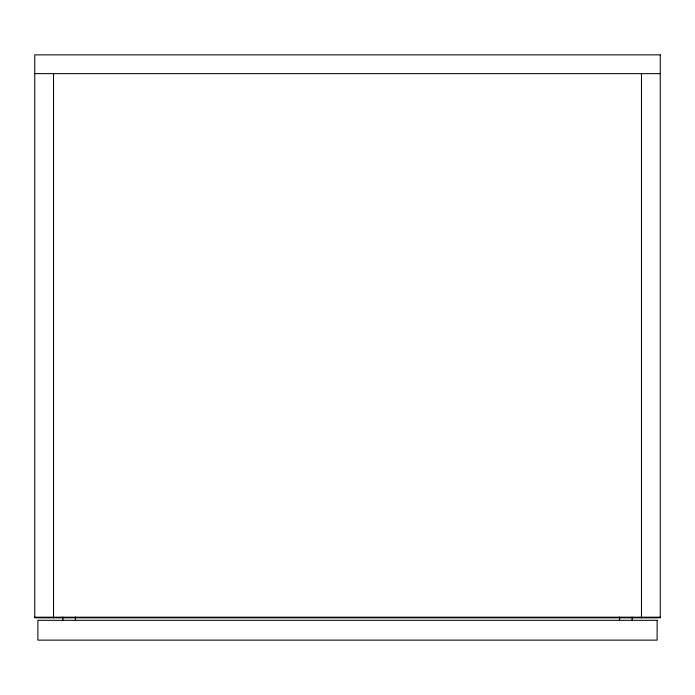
<?xml version="1.0" encoding="UTF-8"?>
<svg xmlns="http://www.w3.org/2000/svg" width="695" height="695" viewBox="0 0 695 695"><rect width="100%" height="100%" fill="white"/><g stroke="black" fill="none" stroke-linecap="round" stroke-linejoin="round"><path stroke-width="1.04" d="M34.75 73.635L660.25 73.635M34.75 617.195L660.25 617.195M641.485 73.635L641.485 617.82M632.103 617.064L632.103 620.322M619.593 617.064L619.593 620.322M75.407 617.064L75.407 620.322M62.898 617.064L62.898 620.322M53.515 73.635L53.515 617.82M660.25 54.87L34.75 54.87L34.75 617.82L660.25 617.82L660.25 54.87M657.122 620.322L37.878 620.322L37.878 640.13L657.122 640.13L657.122 620.322"/></g></svg>
